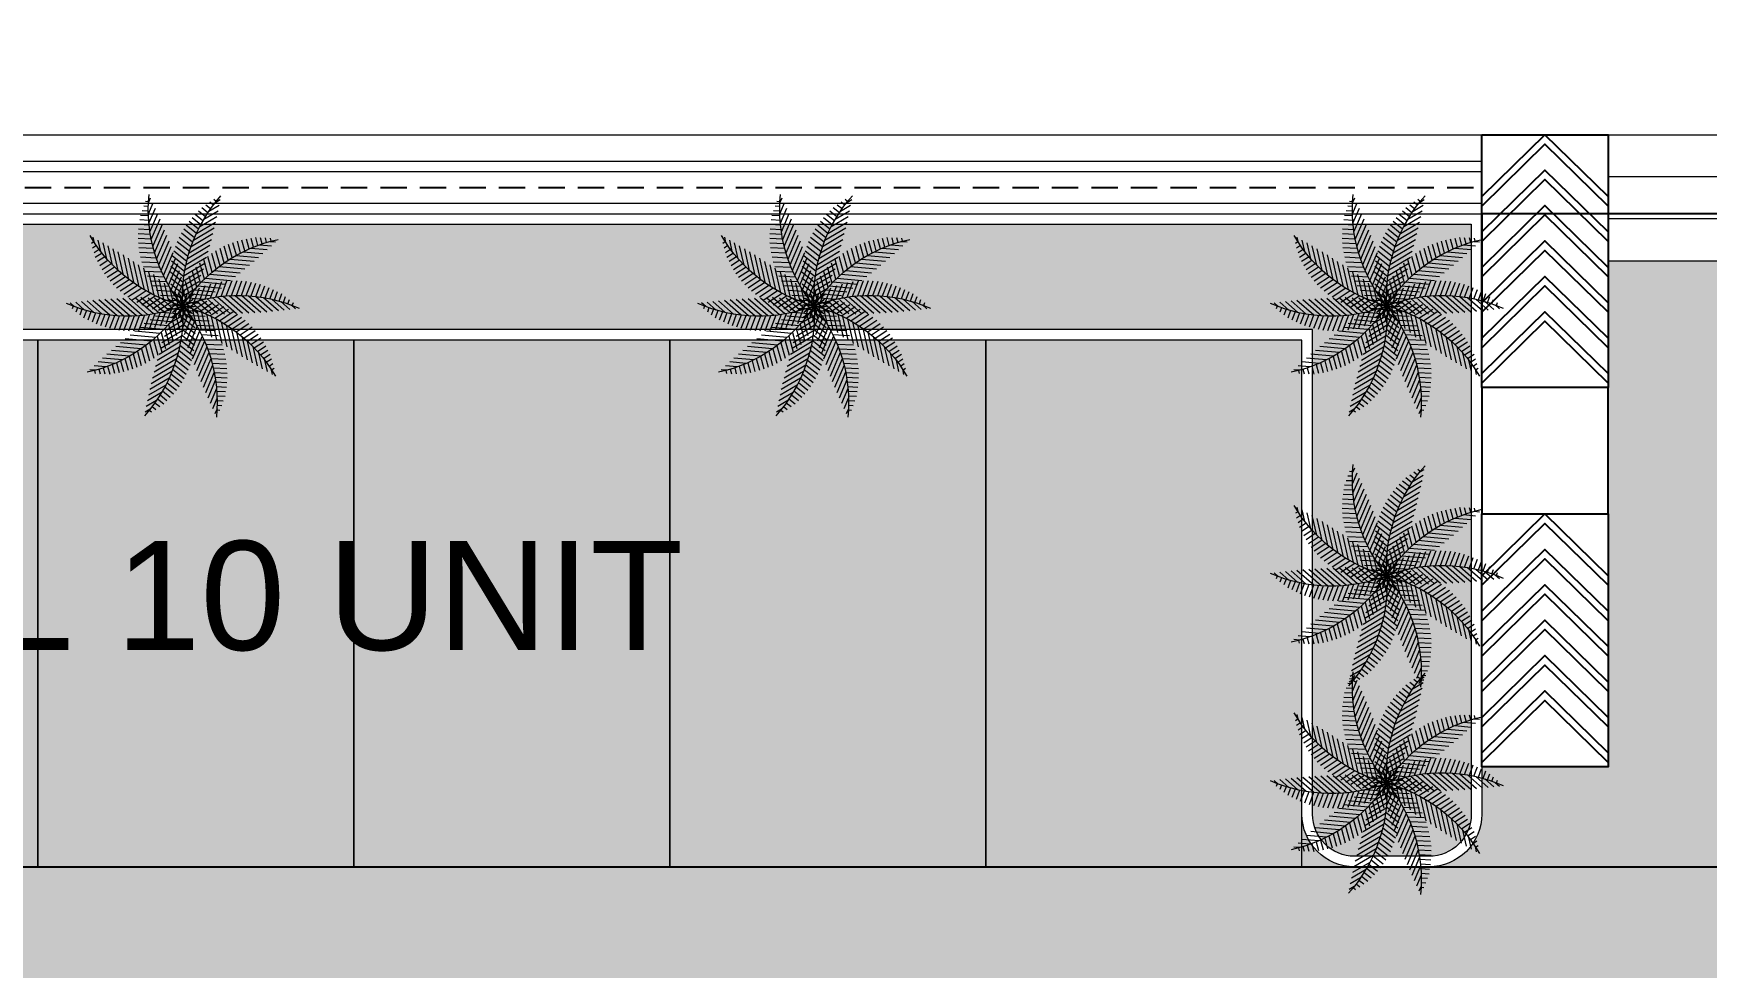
# Model space of a CAD drawing. Header units: inches. Extents: x 0 to 558, y -1 to 295.
# Drawn here: x 209.14 to 225.03, y 124.32 to 133.18 of the extents above; entities that cross this region are included whole.
import ezdxf

# ---------------------------------------------------------------- set-up
doc = ezdxf.new("R2010")
doc.units = ezdxf.units.IN
doc.header["$MEASUREMENT"] = 0
doc.linetypes.add('$0$HIDDEN', pattern=[0.375, 0.25, -0.125])
for name, color, linetype, lineweight in [('ARSIR', 31, 'Continuous', 5), ('ARSIR BETON', 8, 'Continuous', 5), ('DINDING2', 146, 'Continuous', 5), ('lan', 7, 'Continuous', 15), ('NOT', 7, 'Continuous', 20), ('POHON', 98, 'Continuous', 5), ('RUMPUT', 93, 'Continuous', 0), ('SANITAIR', 15, 'Continuous', 9)]:
    doc.layers.add(name, color=color, linetype=linetype, lineweight=lineweight)
doc.layers.add('as', color=1, linetype='Continuous', plot=False)
doc.layers.add('LANTAI', color=57, linetype='Continuous')
doc.styles.get("Standard").update_dxf_attribs({"font": 'arial.ttf'})
pattern_1 = [(86.66968846814034, (37.07979678488971, 226.1472495293129), (-0.5066041251576352, 0.5692059985833484), [0.1428749999999999, -0.9347549999999997]), (41.66968846814034, (37.07979678488971, 226.1472495293129), (-0.5066044704663831, 0.5692063865624448), [0.142875, -0.6191249999999999]), (131.6696884681403, (37.07979678488971, 226.1472495293129), (-0.5692063865624448, -0.5066044704663831), [0.142875, -0.6191249999999999])]

# ---------------------------------------------------------------- blocks, each defined once
blk = doc.blocks.new('A$C08441736')
at = {"color": 82}
for p, q in [((0.0458468585029489, 0.6127107251555899), (-0.02907458873705928, 0.6982637416328613)), ((0.02946861037508409, 0.6757506528826956), (-0.02457915258065034, 0.7374679491316772)), ((0.00566543442131916, 0.7472691270879961), (-0.01974977966399287, 0.7762908332818126)), ((0.002807607753356147, 0.754835075970675), (0.02185684412925323, 0.7619937811421488)), ((0.01379679417151334, 0.7247020872500829), (0.04359233046906254, 0.735899253140165)), ((0.02386531215934951, 0.694223111229878), (0.0635082221866233, 0.7091209212745626)), ((0.06932718250917508, 0.4528857985220568), (-0.04046589991924911, 0.578258835697877)), ((0.06473037586848869, 0.5024724642686946), (-0.03702761772409349, 0.6186702103510975)), ((0.05716982247656041, 0.5554434409701418), (-0.03322720528564879, 0.6586680674360558)), ((0.03300972796386568, 0.663396857505286), (0.08471192071885575, 0.6828265473546931)), ((0.04122395243398194, 0.6322210377726624), (0.09819646773402912, 0.6536313154269715)), ((0.04849915342044239, 0.6006923329093283), (0.1130781847703284, 0.624961140150246)), ((0.05482362643432789, 0.5688063443670286), (0.1263643101218606, 0.5956913413390156)), ((-0.2666918404893454, 0.4694586146897332), (-0.2208832146974167, 0.538921085503855)), ((-0.2439793741864275, 0.4456416042565444), (-0.1947852091228128, 0.5202377790136552)), ((-0.2218580361830151, 0.4209282291858905), (-0.1696193169514689, 0.5001410509472464)), ((-0.200342836100985, 0.395295729453753), (-0.1453990903044861, 0.4786103513798315)), ((0.07161347919416881, 0.3615999517524948), (-0.04621339081740766, 0.4961467941175514)), ((0.07149513377830788, 0.4060726497225474), (-0.0435315398944694, 0.5374219398200448)), ((0.06018261905938743, 0.5365575281860621), (0.1380715917463536, 0.565828212877685)), ((0.06455810279627648, 0.5039391092543698), (0.1482035497565011, 0.5353730776249903)), ((0.0679284837784611, 0.4709429725944596), (0.1567506238249644, 0.5043223428088395)), ((0.07026824096025602, 0.4375595273945145), (0.163689771112706, 0.4726673489277514)), ((-0.2101127245220167, 0.4071418029772511), (-0.372629616358495, 0.4440359660337253)), ((-0.1808427366245919, 0.3705434598219259), (-0.3511064460506782, 0.4091962853047686)), ((-0.1546065971754947, 0.3346338530685725), (-0.3290151870935644, 0.3742276385647984)), ((-0.1794513575636968, 0.3687174419174998), (-0.1221465939953446, 0.4556122220612632)), ((-0.1592040857932985, 0.3411623035595841), (-0.09989339580207994, 0.4310987948045896)), ((-0.1396248141135347, 0.3125942350821512), (-0.07868207214907451, 0.4050055083272164)), ((-0.1207411503147712, 0.2829713730740712), (-0.05856840823259885, 0.3772477720635225)), ((-0.1025851512842938, 0.2522451076816979), (-0.03962458334714516, 0.3477161360561434)), ((0.06216561230936855, 0.239375821174622), (-0.05183402993761547, 0.3695523411277806)), ((0.06675740367071836, 0.2784700003873045), (-0.05037763088962442, 0.4122268338572002)), ((0.06996276013348961, 0.3191473536054466), (-0.04849961653441926, 0.4544198828524945)), ((0.07077943387875986, 0.3349634551150816), (0.1744011313708283, 0.3739045006811985)), ((0.07154747668954241, 0.4037775381134943), (0.1689834745446868, 0.4403939970606863)), ((0.07173135968986184, 0.3695839151537894), (0.1725780590376136, 0.4074821161053161)), ((0.2176884335036204, 0.1860479453779104), (0.2015444940145606, 0.363109742610178)), ((-0.1309890458361884, 0.2993187113926867), (-0.3063383194862928, 0.3391260484687246)), ((-0.109672685363675, 0.2645259800958651), (-0.2830572130666493, 0.3038872856454526)), ((-0.09040854061795085, 0.2301991374878546), (-0.2591520271716353, 0.2685068459191602)), ((-0.07299716348839803, 0.1962929053761992), (-0.2346015982297304, 0.2329799247907538)), ((-0.1984471868928999, 0.1281982177935803), (-0.2036513190779949, 0.2429689379783546)), ((-0.0851941248928895, 0.2203588666581467), (-0.02194381955201449, 0.3162692418936382)), ((-0.06861165347830298, 0.1872465633918048), (-0.005647303296973114, 0.2827233270185147)), ((0.04933677223766404, 0.1653499926192856), (-0.05773778463544272, 0.2876187376305334)), ((0.04130033747129276, 0.1301892616360024), (-0.05352556702227704, 0.2384712352025399)), ((-0.05288891597233891, 0.1528305920825241), (0.009105190539571244, 0.2468361148369374)), ((0.05632212910661626, 0.201710952482209), (-0.05285451600304211, 0.3263800781075639)), ((0.05455277482815408, 0.1918145699722003), (0.1616118377610208, 0.2320473778573693)), ((0.06060019717440474, 0.228349918181625), (0.1681454731998504, 0.2687654450016511)), ((0.0652728234988227, 0.2643686178915085), (0.1723254554351827, 0.3045990090074687)), ((0.06864475738896336, 0.2998985172383688), (0.174357839285591, 0.3396255052988132)), ((0.1371045743162791, 0.1047715269317349), (0.1223472032746941, 0.2666258649524905)), ((0.1641282827016711, 0.1300822716430443), (0.1490811948779044, 0.2951141348380558)), ((0.1909946142659727, 0.1571190772575214), (0.1752828049587184, 0.329441402647613)), ((-0.2084497039024756, 0.1330942074615751), (-0.3674827582795341, 0.0649008617813762)), ((-0.1744340207131542, 0.1158976401668802), (-0.3267388437476984, 0.05058935890019332)), ((-0.05727599994051528, 0.1627703811657349), (-0.2157689012499605, 0.1987510283349651)), ((-0.04311065310889493, 0.1296010544289344), (-0.1834729685027166, 0.1614657430321106)), ((-0.1655687621803764, 0.1111567338722715), (-0.1707493664402972, 0.2254085746709831)), ((-0.03038866646942191, 0.09675939557742495), (-0.1568446064467251, 0.1254670949203301)), ((-0.1326195999610296, 0.09255522143683195), (-0.137720374150896, 0.2050465084469934)), ((-0.09959472175923947, 0.07228388634386779), (-0.1045466232503537, 0.1814919694988762)), ((-0.0664881917291849, 0.05021182083096416), (-0.07120346261518751, 0.1542013076864842)), ((0.03228879813110013, 0.09614200537512763), (-0.05314224404918914, 0.1936959585963825)), ((0.02236636693141241, 0.0631348991532067), (-0.05225500005033263, 0.1483452531189371)), ((-0.03808642008185608, 0.1170192011278894), (0.02209830816702548, 0.2082810509906796)), ((-0.03329285898968129, 0.02618132102906184), (-0.03765503533060026, 0.1223837429535486)), ((-0.02427630925884795, 0.07970299492074169), (0.03303244322840831, 0.1666038237105476)), ((-0.01154549432744162, 0.04075018516845842), (0.04147179572232251, 0.1211436023264926)), ((0.0272082982269601, 0.07875033395588431), (0.1246510784902195, 0.1153693417328074)), ((0.03796959955702172, 0.1170571584173397), (0.1403024369584731, 0.1555138502165159)), ((0.05520453357728686, 0.03793058572341489), (0.04491996894924247, 0.1507285491961639)), ((0.04704353628967006, 0.1547298710734003), (0.152452881917973, 0.1943427150100676)), ((0.08263303930145408, 0.05880163686603056), (0.07085864933672183, 0.1879395495720353)), ((0.1099360028843096, 0.08104959586829173), (0.09686678179357529, 0.2243888208647011)), ((0.1365798517828074, 0.0009517392532594475), (0.2102593123450726, 0.1245975036519857)), ((-0.1420112868810523, 0.09801801646857615), (-0.2913836313021894, 0.03396718151438043)), ((-0.1992842312047717, -0.007391189908092856), (-0.2706309751609296, 0.08199540815473581)), ((-0.1110548394786971, 0.07950964940775544), (-0.2433399320319482, 0.02278582504208476)), ((-0.161694104339016, -0.003073097961526829), (-0.2319414368590564, 0.08493610510473634)), ((-0.08145869335140878, 0.06041798539996412), (-0.2006376601337222, 0.009314065454344638)), ((-0.1230612248246859, -6.141618461915309e-05), (-0.1912582979951011, 0.08537912434360319)), ((-0.1014142680522915, 0.0009989583314653347), (-0.1677939470728587, -0.1103966204418111)), ((-0.05313326976122303, 0.04078143579230484), (-0.1572324026970039, -0.003856254058410107)), ((-0.08330384480947411, 0.001541437820726751), (-0.148242065856462, 0.08289913323579677)), ((-0.01901499167739419, 0.06422382698269011), (-0.1294703351128017, 0.08929911241990252)), ((-0.03518797518921551, -0.0235729173552091), (-0.1280299020656827, 0.002006589685229696)), ((-0.06695644472968436, 0.001761922239216664), (-0.1249370365837583, -0.09553866255572348)), ((-0.02600221689933929, 0.02063274022693533), (-0.1130958525943055, -0.01671299540492519)), ((-0.04232348310050116, 0.001612082126875986), (-0.1023989227347981, 0.07687745344270765)), ((-0.008908614943104763, 0.03197595710442906), (-0.1013201189626472, 0.05295497694084384)), ((1.894704264335178e-14, -1.880081052944987e-13), (-0.0818507959562948, 0.02255126624202327)), ((-0.03316385578287466, 0.001408517863723459), (-0.0816728145215647, -0.07999717155991322)), ((1.894704264335178e-14, -1.880081052944987e-13), (-0.07236154113076028, 0.01642732929051107)), ((1.894704264335178e-14, -1.880081052944987e-13), (-0.0529633832140553, 0.06635504838595584)), ((0.01158777512872604, 0.03110544519077084), (-0.05084354363143864, 0.1023959479686183)), ((1.894789002596298e-14, -1.860837407444866e-13), (-0.04888597462231965, 0.05582303527801274)), ((1.894704264335178e-14, -1.880081052944987e-13), (-0.006737627381290692, 0.0738962391444137)), ((1.894704264335178e-14, -1.880081052944987e-13), (-0.003845758243248748, 0.08481345737150472)), ((1.894704264335178e-14, -1.880081052944987e-13), (0.04674081566398187, 0.07087600834448317)), ((1.894704264335178e-14, -1.880081052944987e-13), (0.03798426451583729, 0.06374359129837201)), ((1.894789002596298e-14, -1.860837407444866e-13), (0.0794739866494738, 0.02986633311671155)), ((1.894704264335178e-14, -1.880081052944987e-13), (0.06819745840560268, 0.02924305814128713)), ((0.01461185675095773, 0.03975386362128421), (0.1047578103838111, 0.07363072313024543)), ((0.02765802895538512, 0.01835371044935618), (0.01905353725850189, 0.1127251471825726)), ((0.02600221689937713, -0.02063274022731134), (0.1130958525943282, 0.01671299540454924)), ((0.03316385578291256, -0.001408517864099476), (0.08167281452160252, 0.07999717155953721)), ((0.03518797518925335, 0.02357291735483309), (0.1280299020657205, -0.00200658968560566)), ((0.05313326976126087, -0.04078143579268079), (0.1572324026970265, 0.003856254058034097)), ((0.06695644472972218, -0.001761922239592681), (0.1249370365837962, 0.09553866255534753)), ((0.06830026056613134, 0.04771772204520906), (0.1686572385031047, 0.02006769247275918)), ((0.0995225227043431, 0.07238325981776446), (0.2049158035362443, 0.04334564438093465)), ((0.1014142680523294, -0.0009989583318413511), (0.1677939470728966, 0.1103966204414351)), ((0.1230612248247237, 6.141618424319036e-05), (0.1912582979951389, -0.08537912434397919)), ((0.1616941043390538, 0.003073097961150812), (0.2319414368590942, -0.08493610510511235)), ((-0.2092430108197768, -0.0087665843703575), (-0.2940729563988652, -0.1511246226212385)), ((-0.1568798973308638, -0.1231159303609666), (-0.2671407497786227, -0.09273721735528798)), ((-0.1725030890191331, -0.004173899009777032), (-0.2556997179623468, -0.143790974142743)), ((-0.1290069566399915, -0.0975275983894172), (-0.2375687540865585, -0.06761700351559412)), ((-0.1365798517827696, -0.0009517392536354101), (-0.2102593123450347, -0.1245975036523617)), ((-0.09952252270430527, -0.07238325981814046), (-0.2049158035362065, -0.04334564438131067)), ((-0.06830026056609352, -0.04771772204558507), (-0.1686572385030668, -0.0200676924731352)), ((-0.1371045743162412, -0.1047715269321109), (-0.1223472032746563, -0.2666258649528666)), ((-0.0272082982269222, -0.07875033395626028), (-0.1246510784901816, -0.1153693417331834)), ((-0.1099360028842717, -0.08104959586866774), (-0.09686678179353746, -0.2243888208650771)), ((-0.01461185675091989, -0.03975386362166015), (-0.1047578103837733, -0.07363072313062144)), ((-0.08263303930141624, -0.05880163686640657), (-0.07085864933668401, -0.1879395495724113)), ((1.894621879914643e-14, -1.898790152736771e-13), (-0.07947398664943592, -0.02986633311708757)), ((1.894704264335178e-14, -1.880081052944987e-13), (-0.06819745840558004, -0.02924305814166313)), ((-0.05520453357724902, -0.03793058572379085), (-0.04491996894920457, -0.1507285491965398)), ((1.894704264335178e-14, -1.880081052944987e-13), (-0.04674081566394403, -0.07087600834485912)), ((0.01154549432747946, -0.04075018516883443), (-0.04147179572228465, -0.1211436023268686)), ((1.894704264335178e-14, -1.880081052944987e-13), (-0.03798426451579944, -0.06374359129874796)), ((0.02427630925888579, -0.07970299492111771), (-0.03303244322837047, -0.1666038237109236)), ((-0.03228879813106229, -0.09614200537550363), (0.05314224404922698, -0.1936959585967586)), ((-0.02765802895534727, -0.01835371044973219), (-0.01905353725846404, -0.1127251471829486)), ((-0.02236636693137457, -0.06313489915358272), (0.05225500005037047, -0.1483452531193132)), ((-0.01158777512868821, -0.03110544519114685), (0.05084354363147653, -0.1023959479689942)), ((1.894704264335178e-14, -1.880081052944987e-13), (0.07236154113079812, -0.01642732929088709)), ((1.894704264335178e-14, -1.880081052944987e-13), (0.003845758243286589, -0.08481345737188073)), ((1.894704264335178e-14, -1.880081052944987e-13), (0.05296338321409319, -0.06635504838633179)), ((1.894704264335178e-14, -1.880081052944987e-13), (0.08185079595633261, -0.02255126624239929)), ((1.894704264335178e-14, -1.880081052944987e-13), (0.006737627381328533, -0.07389623914478972)), ((1.894621879914643e-14, -1.898790152736771e-13), (0.04888597462235755, -0.05582303527838876)), ((0.008908614943142603, -0.03197595710480507), (0.101320118962685, -0.05295497694121985)), ((0.01901499167743204, -0.06422382698306607), (0.1294703351128396, -0.08929911242027852)), ((0.03038866646945975, -0.09675939557780096), (0.156844606446763, -0.1254670949207062)), ((0.03329285898971913, -0.02618132102943786), (0.0376550353306381, -0.1223837429539246)), ((0.042323483100539, -0.001612082127252002), (0.102398922734836, -0.07687745344308365)), ((0.06648819172920754, -0.05021182083134016), (0.07120346261522535, -0.1542013076868602)), ((0.08145869335144662, -0.06041798540034014), (0.2006376601337449, -0.009314065454720648)), ((0.08330384480951193, -0.001541437821102714), (0.1482420658564999, -0.08289913323617279)), ((0.0995947217592773, -0.07228388634424375), (0.1045466232503763, -0.1814919694992523)), ((0.1326195999610523, -0.0925552214372079), (0.1377203741509186, -0.2050465084473693)), ((0.1655687621804142, -0.1111567338726474), (0.170749366440335, -0.2254085746713592)), ((-0.208198798247044, -0.1755123016258908), (-0.3184530273680514, -0.1451354134577721)), ((-0.1832473036460108, -0.1491190622882713), (-0.2940089102437767, -0.1186023831208163)), ((-0.2441911696789043, -0.2170725541608021), (-0.2278642914922323, -0.396140767150665)), ((-0.2176884335035826, -0.1860479453782864), (-0.2015444940145227, -0.363109742610554)), ((-0.1909946142659348, -0.1571190772578974), (-0.1752828049586806, -0.3294414026479889)), ((-0.0606001971743669, -0.228349918182001), (-0.1681454731998125, -0.2687654450020271)), ((-0.1641282827016333, -0.1300822716434203), (-0.1490811948778664, -0.2951141348384319)), ((-0.05455277482811623, -0.1918145699725763), (-0.161611837760983, -0.2320473778577454)), ((-0.04704353628963222, -0.1547298710737763), (-0.1524528819179351, -0.1943427150104436)), ((-0.03796959955698388, -0.1170571584177157), (-0.1403024369584352, -0.1555138502168919)), ((-0.05632212910657841, -0.201710952482585), (0.05285451600308001, -0.32638007810794)), ((-0.0493367722376262, -0.1653499926196616), (0.05773778463548056, -0.2876187376309095)), ((-0.04130033747125492, -0.1301892616363784), (0.05352556702231488, -0.2384712352029159)), ((0.03808642008189392, -0.1170192011282654), (-0.02209830816698764, -0.2082810509910556)), ((0.05288891597237674, -0.1528305920829001), (-0.009105190539533351, -0.2468361148373134)), ((0.06861165347834079, -0.1872465633921809), (0.005647303297010955, -0.2827233270188906)), ((0.08519412489292738, -0.2203588666585228), (0.02194381955205233, -0.3162692418940143)), ((0.04311065310893277, -0.1296010544293104), (0.1834729685027544, -0.1614657430324866)), ((0.05727599994055312, -0.1627703811661109), (0.2157689012499985, -0.1987510283353411)), ((0.1984471868929226, -0.1281982177939563), (0.2036513190780176, -0.2429689379787305)), ((-0.07077943387872196, -0.3349634551154577), (-0.1744011313707905, -0.3739045006815744)), ((-0.06864475738892553, -0.2998985172387449), (-0.1743578392855532, -0.3396255052991892)), ((-0.06527282349878487, -0.2643686178918845), (-0.1723254554351449, -0.3045990090078449)), ((-0.06996276013345179, -0.3191473536058225), (0.04849961653445711, -0.4544198828528705)), ((-0.06675740367068055, -0.2784700003876805), (0.05037763088966226, -0.4122268338575761)), ((-0.06216561230933071, -0.2393758211749979), (0.05183402993765331, -0.3695523411281566)), ((0.1025851512843316, -0.252245107682074), (0.03962458334718306, -0.3477161360565194)), ((0.1207411503148091, -0.2829713730744472), (0.05856840823263669, -0.3772477720638985)), ((0.1396248141135725, -0.3125942350825272), (0.0786820721491124, -0.4050055083275924)), ((-0.07173135968982401, -0.3695839151541656), (-0.1725780590375757, -0.4074821161056921)), ((-0.0715474766895046, -0.4037775381138702), (-0.168983474544649, -0.4403939970610622)), ((-0.07026824096021819, -0.4375595273948904), (-0.1636897711126681, -0.4726673489281273)), ((-0.071613479194131, -0.361599951752871), (0.0462133908174455, -0.4961467941179275)), ((-0.07149513377826998, -0.4060726497229234), (0.0435315398945073, -0.5374219398204205)), ((-0.06932718250913726, -0.4528857985224329), (0.04046589991928696, -0.5782588356982526)), ((-0.06792848377842325, -0.4709429725948356), (-0.1567506238249265, -0.5043223428092157)), ((-0.06455810279623866, -0.5039391092547456), (-0.1482035497564632, -0.5353730776253665)), ((-0.06018261905934958, -0.5365575281864384), (-0.1380715917463158, -0.5658282128780614)), ((-0.05482362643429005, -0.568806344367405), (-0.1263643101218227, -0.5956913413393919)), ((-0.06473037586845086, -0.5024724642690706), (0.03702761772413133, -0.6186702103514737)), ((-0.05716982247652257, -0.555443440970518), (0.03322720528568663, -0.6586680674364314)), ((-0.04849915342040454, -0.600692332909704), (-0.1130781847702906, -0.6249611401506217)), ((-0.0412239524339441, -0.6322210377730381), (-0.0981964677339913, -0.6536313154273468)), ((-0.03300972796382784, -0.6633968575056617), (-0.08471192071881792, -0.6828265473550683)), ((-0.04584685850291106, -0.6127107251559655), (0.02907458873709712, -0.698263741633237)), ((-0.02946861037504625, -0.6757506528830713), (0.02457915258068824, -0.737467949132053)), ((-0.02386531215931166, -0.6942231112302543), (-0.06350822218658542, -0.7091209212749394)), ((-0.01379679417147544, -0.7247020872504593), (-0.0435923304690247, -0.7358992531405402)), ((-0.002807607753318306, -0.7548350759710502), (-0.02185684412921539, -0.7619937811425244)), ((-0.005665434421281318, -0.7472691270883718), (0.01974977966403072, -0.7762908332821878))]:
    blk.add_line(p, q, dxfattribs=at)
at = {"color": 60}
for p, q in [((-0.4346503396685519, 0.6078834819865543), (-0.4722702106763222, 0.6164238474799085)), ((-0.3733556613975053, 0.5640149767260447), (-0.4533577366831734, 0.5821768402535614)), ((-0.4414095231827273, 0.6123246748421789), (-0.430206148550073, 0.6293130491928041)), ((-0.4148073582386272, 0.5944058565871884), (-0.3972837919950631, 0.6209779309009567)), ((-0.3887466634686426, 0.5756659734013995), (-0.3654315885858285, 0.6110200727785069)), ((-0.363229458356432, 0.5561019630160045), (-0.3328219909212946, 0.6022106987121744)), ((-0.3382593240975297, 0.5357083950413065), (-0.3047522364602044, 0.5865172777972973)), ((-0.3230514405004126, 0.5226414965785995), (-0.4339509659352039, 0.5478176190606636)), ((-0.2802301051360021, 0.4829667616867919), (-0.4140367499466888, 0.5133431989660305)), ((-0.2429779300504193, 0.4445563231096279), (-0.3936011976771809, 0.478750426461771)), ((-0.3138414551194256, 0.5144773928435397), (-0.2758607682640374, 0.5720698725694441)), ((-0.2899827351508087, 0.4923985181964611), (-0.2479077109864554, 0.5561994964509658)), ((-0.7089444572266999, 0.2363070079658156), (-0.7443994730843609, 0.2211039034165961)), ((-0.7170232192209041, 0.2359270600741236), (-0.717945014652461, 0.2562561220155823)), ((-0.6335707604084437, 0.2368447496239568), (-0.7089690744354248, 0.2045139658615422)), ((-0.6849691985851705, 0.2370667918199288), (-0.6864110090965113, 0.2688641453210852)), ((-0.5685550693472079, 0.2329409802396235), (-0.6730728235969493, 0.1881237856432602)), ((-0.6528706266647502, 0.2372239999003084), (-0.6547889530813504, 0.2795303242894115)), ((-0.620727337299771, 0.2363950198650831), (-0.6232292142329074, 0.2915708315503603)), ((-0.588539035835346, 0.2345733534627402), (-0.5912959444741592, 0.2953735750380471)), ((-0.5563052948824146, 0.2317495751548699), (-0.5594302839842005, 0.3006673576068714)), ((-0.5240255480589879, 0.2279111940848522), (-0.5274874125711245, 0.3042583484441464)), ((-0.491699081493399, 0.2230424666932987), (-0.49546814067111, 0.3061644207214747)), ((-0.4593250227838573, 0.2171241532336738), (-0.4633726386229604, 0.3063893310507857)), ((-0.4269023269998735, 0.2101332090525522), (-0.4312004438009683, 0.3049228767928281)), ((-0.3944297591742044, 0.202042398469275), (-0.3989504411586888, 0.3017404669722721)), ((-0.3619058725549101, 0.1928198151538613), (-0.3666208152391661, 0.2968020639242324)), ((-0.329328981651264, 0.1824282876857593), (-0.3342089686970002, 0.2900503863975439)), ((-0.2966971287873315, 0.1708246419350327), (-0.3017113984133021, 0.2814081774230847)), ((-0.2640080424390449, 0.157958782238638), (-0.2691235144728948, 0.2707742120800619)), ((-0.5105916572575674, 0.2260131948754874), (-0.636698328719612, 0.1719386763844936)), ((-0.457876925206159, 0.2168347764362963), (-0.5998324981302456, 0.1559642517924772)), ((-0.4092967122546379, 0.2058834769359668), (-0.5624614845636171, 0.1402064495720067)), ((-0.3641048282554302, 0.1934792625782319), (-0.5245706234847167, 0.124671557873195)), ((-0.3217722083090735, 0.1798489962987059), (-0.4861443647148828, 0.1093662446098275)), ((-0.2819074884503658, 0.1651604948966784), (-0.4471661964509221, 0.09429759004026869)), ((-0.2442115362266202, 0.1495420263151125), (-0.4076185606130202, 0.07947312306601757)), ((-0.4378579204172777, -0.06838426156197583), (-0.5001162833170136, 0.009615979962525544)), ((-0.406124644958314, -0.05672842729414657), (-0.4710583460448183, 0.02462360529919397)), ((-0.373661399998832, -0.04598713357464386), (-0.4408680748947155, 0.03821258883663761)), ((-0.3404412246288664, -0.03619415831529195), (-0.4094972252768989, 0.05032248745545059)), ((-0.3064328356548943, -0.02738869459048499), (-0.3768825853563751, 0.0608741063589372)), ((-0.2715999084817916, -0.01961625158259373), (-0.342942366666614, 0.06976497706184238)), ((-0.2359001684716202, -0.01292979297101145), (-0.3075709365699105, 0.07686275796575437)), ((-0.6140168395901312, -0.1561607362835934), (-0.6519846991089558, -0.1085927940072137)), ((-0.5862794201218243, -0.1394987033646671), (-0.629316445558383, -0.08557986865397967)), ((-0.5579084125819138, -0.1236304597506659), (-0.6055848511913504, -0.0638991473074784)), ((-0.5288939856040719, -0.1085683226454243), (-0.5808010772511347, -0.04353664663064008)), ((-0.4978824975974162, -0.09371028489277178), (-0.5769481718542878, -0.2263949660316391)), ((-0.4992241245611433, -0.09432734454596081), (-0.5549674696258389, -0.02448942758320402)), ((-0.4521432673895602, -0.0740153395728999), (-0.5374521830281342, -0.2171771651843196)), ((-0.4688844387791969, -0.0809255547738465), (-0.5280776570825246, -0.006765472349100759)), ((-0.4082912509606168, -0.05748743685212229), (-0.4976666522472903, -0.2074734672355831)), ((-0.3660317725036853, -0.04363206421474832), (-0.4575829184543325, -0.1972693375642124)), ((-0.3251468521595958, -0.03208341705117194), (-0.4171917849912998, -0.1865493427264099)), ((-0.2854698806958132, -0.02256189877154273), (-0.3764834724505218, -0.1752970713326047)), ((-0.2468701652410948, -0.01484818610936702), (-0.3354475660041987, -0.1634950456578043)), ((-0.7124458882600825, -0.2255307113181309), (-0.7321934379816866, -0.2586702167066561)), ((-0.7187584162395336, -0.2305866727764757), (-0.7314532872111205, -0.2146819339464287)), ((-0.69349608631894, -0.210823729818719), (-0.713352550975188, -0.1859466054152893)), ((-0.6676202007313253, -0.1918294786155644), (-0.6940391929577484, -0.1587305071919969)), ((-0.6517833632214599, -0.1807921217775889), (-0.6937783227259042, -0.251266292315614)), ((-0.6411284711408209, -0.1736067861031608), (-0.6755840604894219, -0.1304391831356838)), ((-0.5968899861794228, -0.1457350731782327), (-0.6551037395485063, -0.2434269397976124)), ((-0.5459245506788617, -0.1172697304723576), (-0.6161627865019045, -0.2351405765952933)), ((-0.2752678638307094, -0.2568370328548024), (-0.3791305610373901, -0.2282211188618342)), ((-0.2541483438338258, -0.2293880202834584), (-0.3608690303834959, -0.1999846823218154)), ((-0.2318107009195955, -0.202274620993601), (-0.3406853184016512, -0.1722778389566167)), ((-0.331768631740796, -0.3410735072351502), (-0.423247154057986, -0.3158696410037347)), ((-0.3140392383043259, -0.312690457972206), (-0.4102547035755286, -0.2861814845578732)), ((-0.2952176066566393, -0.2846083386441922), (-0.3955675993456801, -0.2569602336246496)), ((-0.3222864621661106, -0.3256428120538776), (-0.3071544149037746, -0.4916064844206778)), ((-0.2965242931080978, -0.2864958893311791), (-0.2806709349187787, -0.4603706796242677)), ((-0.2704796405642869, -0.2504471591975931), (-0.2542403500156027, -0.4285547377269868)), ((-0.3923147337792898, -0.4574632185855199), (-0.4588251146085605, -0.439138493841835)), ((-0.3786892261080589, -0.4279494800062646), (-0.4523694597285379, -0.4076493406398701)), ((-0.3640693636594019, -0.3987097028352407), (-0.4442877430237913, -0.3766081947261427)), ((-0.3484365787600016, -0.3697490027776745), (-0.4345835898821888, -0.3460140572455189)), ((-0.372732821033868, -0.4157596046313969), (-0.3602740024433135, -0.5524041214500148)), ((-0.3477138783101615, -0.3684612024883379), (-0.333689253677141, -0.5222790017136537)), ((-0.4166403201613288, -0.517296700457711), (-0.4698887578966611, -0.5026258633287484)), ((-0.4273615496945791, -0.5476106163445356), (-0.4681900506488457, -0.5363616799776756)), ((-0.4371310401439066, -0.5781867523017277), (-0.467817664342799, -0.5697320729757973)), ((-0.4049610802862936, -0.4872467324778954), (-0.4636374588290114, -0.4710804066751427)), ((-0.4210368745856009, -0.5293725475583927), (-0.4135878323929841, -0.6110713670554606)), ((-0.3972332158355573, -0.46874528199504), (-0.3869072931496984, -0.5819968480132836)), ((-0.4459523279547244, -0.6090241339792879), (-0.4655712652379818, -0.6036187879115458)), ((-0.4438172051232492, -0.6012233643855909), (-0.4403143959096517, -0.6396411059253447))]:
    blk.add_line(p, q, dxfattribs=at)
for p, q in [((0.3972332158355951, 0.4687452819946641), (0.3869072931497362, 0.5819968480129079)), ((0.4210368745856388, 0.5293725475580164), (0.4135878323930219, 0.6110713670550849)), ((0.4371310401439444, 0.578186752301352), (0.4678176643428367, 0.5697320729754211)), ((0.443817205123287, 0.6012233643852146), (0.4403143959096895, 0.6396411059249685)), ((0.4459523279547622, 0.6090241339789123), (0.4655712652380195, 0.6036187879111705)), ((0.3222864621661484, 0.3256428120535016), (0.3071544149038124, 0.4916064844203019)), ((0.3477138783101993, 0.3684612024879618), (0.3336892536771788, 0.5222790017132776)), ((0.3727328210339059, 0.4157596046310209), (0.3602740024433514, 0.5524041214496391)), ((0.4049610802863314, 0.4872467324775193), (0.4636374588290492, 0.4710804066747669)), ((0.4166403201613667, 0.517296700457335), (0.469888757896699, 0.5026258633283724)), ((0.4273615496946168, 0.5476106163441588), (0.4681900506488836, 0.5363616799772989)), ((0.2704796405643247, 0.2504471591972171), (0.2542403500156405, 0.4285547377266107)), ((0.2965242931081357, 0.2864958893308029), (0.2806709349188165, 0.4603706796238918)), ((0.3484365787600394, 0.3697490027772984), (0.4345835898822267, 0.3460140572451428)), ((0.3640693636594397, 0.3987097028348645), (0.4442877430238291, 0.3766081947257667)), ((0.3786892261080968, 0.4279494800058887), (0.4523694597285758, 0.4076493406394942)), ((0.3923147337793276, 0.4574632185851439), (0.4588251146085983, 0.439138493841459)), ((0.2752678638307473, 0.2568370328544263), (0.3791305610374278, 0.2282211188614582)), ((0.2952176066566772, 0.284608338643816), (0.3955675993457179, 0.2569602336242737)), ((0.3140392383043638, 0.3126904579718301), (0.4102547035755663, 0.2861814845574973)), ((0.3317686317408338, 0.3410735072347742), (0.4232471540580238, 0.3158696410033587)), ((0.5459245506788996, 0.1172697304719816), (0.6161627865019422, 0.2351405765949172)), ((0.59688998617946, 0.1457350731778567), (0.6551037395485446, 0.2434269397972364)), ((0.651783363221497, 0.1807921217772128), (0.6937783227259419, 0.251266292315238)), ((0.7124458882601197, 0.2255307113177548), (0.7321934379817249, 0.2586702167062801)), ((0.718758416239572, 0.2305866727760996), (0.7314532872111578, 0.2146819339460527)), ((0.1568798973309017, 0.1231159303605907), (0.2671407497786605, 0.09273721735491203)), ((0.1832473036460486, 0.1491190622878953), (0.2940089102438145, 0.1186023831204403)), ((0.2081987982470818, 0.1755123016255148), (0.3184530273680892, 0.145135413457396)), ((0.2092430108198146, 0.008766584369981484), (0.294072956398903, 0.1511246226208625)), ((0.2318107009196335, 0.2022746209932249), (0.3406853184016891, 0.1722778389562407)), ((0.2468701652411326, 0.014848186108991), (0.3354475660042364, 0.1634950456574283)), ((0.2541483438338636, 0.2293880202830823), (0.3608690303835338, 0.1999846823214394)), ((0.2854698806958511, 0.02256189877116677), (0.3764834724505595, 0.1752970713322287)), ((0.3251468521596336, 0.03208341705079592), (0.4171917849913377, 0.1865493427260339)), ((0.3660317725037233, 0.04363206421437232), (0.4575829184543703, 0.1972693375638365)), ((0.4082912509606546, 0.05748743685174628), (0.497666652247328, 0.2074734672352071)), ((0.4521432673895981, 0.07401533957252389), (0.5374521830281724, 0.2171771651839435)), ((0.4978824975974539, 0.09371028489239577), (0.5769481718543261, 0.226394966031263)), ((0.5579084125819516, 0.1236304597502899), (0.605584851191388, 0.06389914730710237)), ((0.5862794201218626, 0.1394987033642911), (0.6293164455584208, 0.08557986865360372)), ((0.6140168395901695, 0.1561607362832174), (0.6519846991089936, 0.1085927940068377)), ((0.6411284711408594, 0.1736067861027848), (0.6755840604894607, 0.1304391831353078)), ((0.6676202007313635, 0.1918294786151884), (0.6940391929577862, 0.1587305071916209)), ((0.6934960863189783, 0.2108237298183429), (0.7133525509752264, 0.1859466054149133)), ((0.1992842312048095, 0.00739118990771684), (0.2706309751609675, -0.08199540815511178)), ((0.235900168471658, 0.01292979297063549), (0.3075709365699483, -0.07686275796613037)), ((0.2715999084818294, 0.01961625158221772), (0.3429423666666518, -0.0697649770622184)), ((0.3064328356549322, 0.02738869459010897), (0.3768825853564128, -0.06087410635931321)), ((0.3404412246289042, 0.03619415831491594), (0.4094972252769367, -0.05032248745582661)), ((0.3736613999988698, 0.04598713357426791), (0.4408680748947533, -0.03821258883701362)), ((0.4061246449583518, 0.05672842729377055), (0.4710583460448561, -0.02462360529956994)), ((0.4378579204173155, 0.06838426156159981), (0.5001162833170516, -0.009615979962901559)), ((0.4688844387792347, 0.08092555477347049), (0.5280776570825624, 0.006765472348724742)), ((0.4992241245611811, 0.09432734454558485), (0.5549674696258761, 0.02448942758282805)), ((0.5288939856041098, 0.1085683226450482), (0.5808010772511726, 0.04353664663026406)), ((0.1420112868810749, -0.09801801646895214), (0.2913836313022273, -0.03396718151475638)), ((0.1744340207131768, -0.1158976401672562), (0.3267388437477362, -0.05058935890056934)), ((0.2084497039024983, -0.1330942074619511), (0.3674827582795719, -0.06490086178175221)), ((0.2442115362266581, -0.1495420263154885), (0.4076185606130427, -0.07947312306639358)), ((0.2819074884503884, -0.1651604948970545), (0.4471661964509447, -0.09429759004064463)), ((0.3217722083091114, -0.1798489962990819), (0.4861443647149206, -0.1093662446102035)), ((0.09040854061798867, -0.2301991374882306), (0.2591520271716731, -0.2685068459195361)), ((0.2640080424390825, -0.157958782239014), (0.2691235144729175, -0.2707742120804379)), ((0.2966971287873541, -0.1708246419354087), (0.3017113984133247, -0.2814081774234606)), ((0.3293289816512867, -0.1824282876861354), (0.334208968697038, -0.2900503863979199)), ((0.3619058725549328, -0.1928198151542373), (0.3666208152392038, -0.2968020639246085)), ((0.3641048282554528, -0.193479262578608), (0.5245706234847395, -0.1246715578735709)), ((0.394429759174227, -0.2020423984696511), (0.3989504411587266, -0.3017404669726481)), ((0.4092967122546757, -0.2058834769363428), (0.5624614845636399, -0.1402064495723827)), ((0.4269023269999113, -0.2101332090529282), (0.431200443800991, -0.3049228767932042)), ((0.4578769252061968, -0.2168347764366723), (0.5998324981302683, -0.1559642517928532)), ((0.4593250227838951, -0.2171241532340497), (0.4633726386229829, -0.3063893310511618)), ((0.4916990814934368, -0.2230424666936746), (0.4954681406711478, -0.3061644207218509)), ((0.5105916572575901, -0.2260131948758635), (0.6366983287196347, -0.1719386763848696)), ((0.5240255480590108, -0.2279111940852281), (0.5274874125711473, -0.3042583484445224)), ((0.5685550693472458, -0.2329409802399996), (0.673072823596987, -0.1881237856436362)), ((0.6335707604084667, -0.2368447496243328), (0.708969074435462, -0.2045139658619183)), ((0.7089444572267227, -0.2363070079661916), (0.7443994730843981, -0.2211039034169722)), ((0.1592040857933363, -0.3411623035599601), (0.09989339580211777, -0.4310987948049655)), ((0.1096726853637128, -0.2645259800962412), (0.2830572130666871, -0.3038872856458287)), ((0.1309890458362263, -0.2993187113930626), (0.3063383194863306, -0.3391260484691007)), ((0.1546065971755325, -0.3346338530689485), (0.3290151870936022, -0.3742276385651744)), ((0.5563052948824374, -0.231749575155246), (0.5594302839842377, -0.3006673576072473)), ((0.588539035835368, -0.2345733534631163), (0.5912959444741965, -0.2953735750384232)), ((0.6207273372997945, -0.2363950198654592), (0.6232292142329302, -0.2915708315507362)), ((0.6528706266647729, -0.2372239999006843), (0.6547889530813883, -0.2795303242897875)), ((0.6849691985851933, -0.2370667918203047), (0.6864110090965334, -0.2688641453214613)), ((0.7170232192209269, -0.2359270600744996), (0.7179450146524837, -0.2562561220159583)), ((0.1794513575637346, -0.3687174419178759), (0.1221465939953824, -0.4556122220616392)), ((0.2003428361010228, -0.395295729454129), (0.145399090304524, -0.4786103513802077)), ((0.221858036183053, -0.4209282291862666), (0.1696193169515067, -0.5001410509476226)), ((0.1808427366246298, -0.3705434598223019), (0.3511064460507161, -0.4091962853051446)), ((0.2439793741864654, -0.4456416042569203), (0.1947852091228507, -0.5202377790140312)), ((0.2101127245220545, -0.407141802977627), (0.3726296163585328, -0.4440359660341012)), ((0.2429779300504573, -0.4445563231100041), (0.3936011976772187, -0.4787504264621469)), ((0.2666918404893831, -0.4694586146901093), (0.2208832146974547, -0.5389210855042312)), ((0.2899827351508465, -0.4923985181968373), (0.2479077109864934, -0.5561994964513423)), ((0.3138414551194633, -0.5144773928439155), (0.2758607682640752, -0.5720698725698198)), ((0.2802301051360399, -0.482966761687168), (0.4140367499467266, -0.5133431989664067)), ((0.3382593240975675, -0.5357083950416829), (0.3047522364602423, -0.5865172777976742)), ((0.3230514405004505, -0.5226414965789756), (0.4339509659352417, -0.5478176190610399)), ((0.3632294583564698, -0.5561019630163806), (0.3328219909213325, -0.6022106987125505)), ((0.3887466634686803, -0.5756659734017756), (0.3654315885858663, -0.6110200727788831)), ((0.3733556613975431, -0.5640149767264204), (0.4533577366832112, -0.5821768402539382)), ((0.414807358238665, -0.5944058565875653), (0.397283791995101, -0.6209779309013318)), ((0.4414095231827649, -0.612324674842555), (0.4302061485501108, -0.6293130491931801)), ((0.4346503396685897, -0.6078834819869304), (0.47227021067636, -0.6164238474802852))]:
    blk.add_line(p, q)
at = {"color": 106}
for p, q in [((0.2441911696789422, 0.2170725541604261), (0.2278642914922701, 0.3961407671502891)), ((0.172503089019171, 0.004173899009401015), (0.2556997179623846, 0.143790974142367)), ((0.1290069566400294, 0.09752759838904125), (0.2375687540865964, 0.0676170035152181)), ((0.1110548394787197, -0.07950964940813138), (0.2433399320319709, -0.02278582504246077)), ((0.07299716348843588, -0.1962929053765752), (0.2346015982297682, -0.2329799247911298)), ((0.2312590850178831, -0.1437725398336555), (0.2364393780809248, -0.2580175175684619))]:
    blk.add_line(p, q, dxfattribs=at)
at = {"color": 85}
blk.add_line((-0.2312590850178605, 0.1437725398332795), (-0.2364393780809022, 0.2580175175680859), dxfattribs=at)
at = {"color": 82}
for centre, start, end in [((-0.9753237262941856, 0.3810504743363788), 338.6598460027291, 23.6829047089455), ((-1.013029318783155, -0.2650045930739457), 14.65984600272911, 59.68290470894551), ((-0.6637921430971282, -0.8098369131049169), 50.6598460027291, 95.6829047089455), ((-0.06100893021311392, -1.045339057674182), 86.65984600272913, 131.6829047089455), ((0.565077620395048, -0.8815572119797728), 122.6598460027291, 167.6829047089456), ((0.9753237262942239, -0.3810504743367548), 158.6598460027291, 203.6829047089455)]:
    blk.add_arc(centre, 1.047117870664299, start, end, dxfattribs=at)
for centre, start, end in [((-0.5650776203949656, 0.8815572119793964), 302.6598460027291, 347.6829047089456), ((0.06100893021318217, 1.045339057673787), 266.6598460027291, 311.6829047089456), ((0.6637921430971815, 0.8098369131045331), 230.6598460027291, 275.6829047089455), ((1.013029318783208, 0.2650045930735774), 194.6598460027291, 239.6829047089456)]:
    blk.add_arc(centre, 1.047117870664299, start, end)
blk = doc.blocks.new('A-DAS')
blk.add_line((-4.394965463952801, -2.294658685286777e-09), (-4.394965463952801, 1.19999999397788))
at = {"layer": 'as', "linetype": '$0$HIDDEN'}
blk.add_line((-37.34999918856521, 0.6999999977053335), (-4.394965463952801, 0.6999999977053335), dxfattribs=at)
at = {"layer": 'lan'}
for p, q in [((-25.30000179347919, 1.199999997705333), (24.10000179049155, 1.199999997705333)), ((3.19496546395284, 0.80000000229467), (-3.19496546395284, 0.7999999977053527)), ((3.19496546395284, 0.4000000022946644), (-3.19496546395284, 0.399999997705347)), ((3.19496546395284, 2.294658685286777e-09), (-3.19496546395284, -2.294658685286777e-09))]:
    blk.add_line(p, q, dxfattribs=at)
at = {"layer": 'LANTAI'}
for points in [[(-4.394965463952801, 1.199999621102233), (-3.19496546395284, 1.199999621068979), (-3.19496546395284, -1.200000378931026), (-4.394965463952801, -1.200000378897773)], [(-4.394965463952801, -2.400000363434263), (-3.19496546388028, -2.400000363467516), (-3.19496546388028, -1.200000378931026), (-4.394965463952801, -1.200000378897773)], [(-4.394965463843974, -2.400000363434263), (-3.194965463844014, -2.400000363467516), (-3.194965463844014, -4.800000363467522), (-4.394965463843974, -4.800000363434268)]]:
    blk.add_lwpolyline(points, close=True, dxfattribs=at)
for points in [[(-3.194965463844014, 0.612374442969152), (-3.794965463844008, 1.199999612984453), (-4.394965463843974, 0.6123744430024054)], [(-3.194965463844014, 0.522535513886691), (-3.794965463844008, 1.110160683901977), (-4.394965463843974, 0.5225355139199443)], [(-3.194965463844014, 0.2761970553405568), (-3.794965463844008, 0.8638222253558574), (-4.394965463843974, 0.2761970553738102)], [(-3.194965463844014, 0.1863581262580958), (-3.794965463844008, 0.7739832962733821), (-4.394965463843974, 0.1863581262913492)], [(-3.194965463844014, -0.05998033228803834), (-3.794965463844008, 0.5276448377272622), (-4.394965463843974, -0.05998033225478494)], [(-3.194965463844014, -0.1498192613704994), (-3.794965463844008, 0.437805908644787), (-4.394965463843974, -0.149819261337246)], [(-3.194965463844014, -0.3961577199166335), (-3.794965463844008, 0.1914674500986671), (-4.394965463843974, -0.3961577198833801)], [(-3.194965463844014, -0.4859966489990946), (-3.794965463844008, 0.1016285210161918), (-4.394965463843974, -0.4859966489658412)], [(-3.194965463844014, -0.7323351075452287), (-3.794965463844008, -0.1447099375299281), (-4.394965463843974, -0.7323351075119753)], [(-3.194965463844014, -0.8221740366276897), (-3.794965463844008, -0.2345488666124034), (-4.394965463843974, -0.8221740365944363)], [(-3.194965463844014, -1.068512495173824), (-3.794965463844008, -0.4808873251585233), (-4.394965463843974, -1.06851249514057)], [(-3.194965463844014, -1.158351424256285), (-3.794965463844008, -0.5707262542409985), (-4.394965463843974, -1.158351424223032)], [(-3.194965463844014, -2.98762553346619), (-3.794965463844008, -2.400000363450889), (-4.394965463843974, -2.987625533432936)], [(-3.194965463844014, -3.077464462548637), (-3.794965463844008, -2.48983929253335), (-4.394965463843974, -3.077464462515383)], [(-3.194965463844014, -3.323802921094785), (-3.794965463844008, -2.736177751079484), (-4.394965463843974, -3.323802921061532)], [(-3.194965463844014, -3.413641850177232), (-3.794965463844008, -2.826016680161946), (-4.394965463843974, -3.413641850143978)], [(-3.194965463844014, -3.65998030872338), (-3.794965463844008, -3.07235513870808), (-4.394965463843974, -3.659980308690127)], [(-3.194965463844014, -3.749819237805827), (-3.794965463844008, -3.162194067790541), (-4.394965463843974, -3.749819237772574)], [(-3.194965463844014, -3.996157696351975), (-3.794965463844008, -3.408532526336675), (-4.394965463843974, -3.996157696318722)], [(-3.194965463844014, -4.085996625434422), (-3.794965463844008, -3.498371455419136), (-4.394965463843974, -4.085996625401169)], [(-3.194965463844014, -4.332335083980571), (-3.794965463844008, -3.74470991396527), (-4.394965463843974, -4.332335083947317)], [(-3.194965463844014, -4.422174013063017), (-3.794965463844008, -3.834548843047731), (-4.394965463843974, -4.422174013029764)], [(-3.194965463844014, -4.668512471609166), (-3.794965463844008, -4.080887301593865), (-4.394965463843974, -4.668512471575912)], [(-3.194965463844014, -4.758351400691613), (-3.794965463844008, -4.170726230676326), (-4.394965463843974, -4.758351400658359)]]:
    blk.add_lwpolyline(points, dxfattribs=at)
at = {"layer": 'SANITAIR'}
blk.add_line((-24.50000157090521, 0.4499999977053335), (-4.394965463952801, 0.4499999977053335), dxfattribs=at)
for points in [[(-25.00000149671388, 0.1999999209173602), (-25.00000171928791, 0.9499999977053335), (-4.394965463952801, 0.9499999977053335)], [(-24.90000146703733, 0.09999989650651386), (-24.90000168961137, 0.8499999977053339), (-4.394965463952801, 0.8499999977053339)], [(-24.60000137800769, -0.2000001767260109), (-24.60000160058175, 0.5499999977053349), (-4.394965463952801, 0.5499999977053349)]]:
    blk.add_lwpolyline(points, dxfattribs=at)

msp = doc.modelspace()

# ---------------------------------------------------------------- hatches: boundary and pattern name
at = {"layer": 'ARSIR'}
h = msp.add_hatch(dxfattribs=at)
h.set_pattern_fill('AR-HBONE', color=256, scale=0.003, style=0)
h.set_pattern_definition([(45, (37.07979678488971, 226.1472495293129), (4.263256414560601e-17, 0.4310522938113194), [0.9144000000000001, -0.3048]), (135, (37.29532278488971, 226.362775529313), (4.263256414560601e-17, 0.4310522938113194), [0.9144000000000001, -0.3048])])
edge = h.paths.add_edge_path()
edge.add_arc((191.2827530460387, 190.0678956543874), 15.19998324846395, 89.99999999999604, 179.9999999982171)
edge.add_line((176.0827697975748, 190.0678956548604), (176.0827697958074, 133.2715304004354))
edge.add_arc((191.2827692281026, 133.2715303999624), 15.19999943229521, 179.9999999982171, 214.2302885441299)
edge.add_line((178.7156632049422, 124.7212187714648), (179.7077968028932, 125.3962385326868))
edge.add_arc((191.2827486305766, 133.2715098016121), 13.99997883471085, 179.9999999982458, 214.2302680237529, ccw=False)
edge.add_line((177.2827697958658, 133.2715098020407), (177.2827697976046, 190.0678956548161))
edge.add_arc((191.2827530460388, 190.0678956543874), 13.99998324843415, 90, 179.9999999982458, ccw=False)
edge.add_line((191.2827530460388, 204.0678789028216), (270.5465688321954, 204.0678789028216))
edge.add_arc((270.5465688321954, 204.9086305199022), 0.8407516170806038, 270.0000000000019, 359.9969732944158)
edge.add_line((271.3873204481029, 204.9085861063758), (191.2827530460398, 205.2678789028514))
h = msp.add_hatch(dxfattribs=at)
h.set_pattern_fill('HEX', color=256, scale=0.05, style=0)
h.set_pattern_definition([(0, (37.07979678488971, 226.1472495293129), (0, 0.274963), [0.15875, -0.3175]), (120, (37.07979678488971, 226.1472495293129), (-0.2381249431007806, -0.1374814999999999), [0.1587499999999999, -0.3174999999999998]), (59.99999999999999, (37.23854678488971, 226.1472495293129), (-0.2381249431007806, 0.1374815), [0.15875, -0.3175])])
edge = h.paths.add_edge_path()
edge.add_arc((231.9822420546409, 125.7715309668278), 0.5, 270, 360)
edge.add_line((232.4822420546409, 125.7715309668278), (232.4822420546409, 130.2715309668309))
edge.add_line((232.4822420546409, 130.2715309668309), (262.4822420546409, 130.2715309668771))
edge.add_line((262.4822420546409, 130.2715309668771), (262.4822420546409, 125.2715309668278))
edge.add_line((262.4822420546409, 125.2715309668278), (231.9822420546409, 125.2715309668278))
edge = h.paths.add_edge_path()
edge.add_line((222.8923111267354, 126.2215306056549), (222.8923111793134, 125.7715309668889))
edge.add_arc((222.3923111793134, 125.771530966878), 0.5000000000000016, -90.0000000018955, 1.247371983481571e-09, ccw=False)
edge.add_line((222.3923111792969, 125.271530966878), (221.6851759823241, 125.2715309669553))
edge.add_arc((221.6851671899601, 125.771530966878), 0.5, 180.0000000002475, 270.0010075306999, ccw=False)
edge.add_line((221.1851671899601, 125.7715309668759), (221.1851671899406, 130.2714931165912))
edge.add_line((221.1851671899406, 130.2714931165912), (191.188403041213, 130.270828038156))
edge.add_line((191.188403041213, 130.270828038156), (191.1850453941413, 125.2709268921853))
edge.add_line((191.1850453941413, 125.2709268921853), (225.5372766079669, 125.2715309668278))
edge.add_line((225.5372766079669, 125.2715309668278), (225.5372766080416, 128.9715309668414))
edge.add_line((225.5372766080416, 128.9715309668414), (227.8372766079652, 128.9715309668278))
edge.add_line((227.8372766079652, 128.9715309668278), (227.8372766079669, 125.2715309668278))
edge.add_line((227.8372766079669, 125.2715309668278), (230.9822420546409, 125.2715309668278))
edge.add_arc((230.9822420546409, 125.7715309668278), 0.5, 179.9999999999967, 270, ccw=False)
edge.add_line((230.4822420546409, 125.7715309668278), (230.4822420546409, 131.0215309714171))
edge.add_line((230.4822420546409, 131.0215309714171), (224.0923111796475, 131.0215309668278))
edge.add_line((224.0923111796475, 131.0215309668278), (224.0923111793242, 126.2215306056549))
edge.add_line((224.0923111793242, 126.221530605655), (222.8923111267354, 126.2215306056549))
at = {"layer": 'ARSIR BETON'}
h = msp.add_hatch(dxfattribs=at)
h.set_pattern_fill('AR-HBONE', color=256, scale=0.004, style=0)
h.set_pattern_definition([(45, (37.07979678488971, 226.1472495293129), (5.684341886080802e-17, 0.5747363917484258), [1.2192, -0.4064]), (135, (37.36716478488971, 226.4346175293129), (5.684341886080802e-17, 0.5747363917484258), [1.2192, -0.4064])])
edge = h.paths.add_edge_path()
edge.add_arc((191.2827530460388, 190.0678956543874), 13.99998324843415, 90, 180)
edge.add_line((177.2827697976046, 190.0678956543874), (177.2827697958809, 133.2715303996917))
edge.add_arc((191.2827486305768, 133.2715098016121), 13.99997883471105, 179.9999157010851, 263.1191927485166)
edge.add_line((189.6054912243188, 119.3723654047253), (189.6054912243184, 112.3226705917808))
edge.add_line((189.6054912243184, 112.3226705917808), (189.7054912243192, 112.3226705917808))
edge.add_line((189.7054912243192, 112.3226705917808), (189.705491224319, 112.2226705917809))
edge.add_line((189.705491224319, 112.2226705917809), (201.7054912243115, 112.2226705917805))
edge.add_line((201.7054912243115, 112.2226705917805), (201.7054912496359, 119.2715309675217))
edge.add_line((201.7054912496359, 119.2715309675217), (380.2200184182929, 119.2715309631573))
edge.add_arc((380.2200184175784, 133.271530397784), 13.99999943462672, 270.0000000029237, 359.9999999993218)
edge.add_line((394.2200178522052, 133.2715303976183), (394.2200178527473, 186.8365306403635))
edge.add_arc((380.0700144284386, 186.8365266512287), 14.15000342430926, 1.615268768599631e-05, 89.99998380649028)
edge.add_line((380.0700184276549, 200.9865300755374), (288.3872765684852, 200.9865301410767))
edge.add_arc((288.3872765719509, 203.9865301406582), 2.999999999581492, 180.0000000198341, 269.9999999338081, ccw=False)
edge.add_line((285.3872765723694, 203.9865301396197), (285.3985681154834, 204.9823001466166))
edge.add_line((285.3985681154834, 204.9823001466166), (271.3873246073365, 205.1475171556722))
edge.add_line((271.3873246073365, 205.1475171556722), (271.3873204512137, 204.9086303990666))
edge.add_arc((270.5465688308253, 204.90863052321), 0.8407516203884131, 270.00000009337174, 359.9999915398413, ccw=False)
edge.add_line((270.5465688321954, 204.0678789028216), (191.2827530460388, 204.0678789028216))
edge = h.paths.add_edge_path()
edge.add_line((191.2672355975751, 197.9562481935145), (265.7565847507126, 197.9584512519224))
edge.add_arc((265.7568436984304, 189.2029500703031), 8.755501185448518, 41.34299786484178, 90.00169454735197, ccw=False)
edge.add_line((272.3301992487418, 194.9865300876956), (332.5823111287879, 194.9865300876956))
edge.add_line((332.5823111287879, 194.9865300876955), (332.5823111294587, 191.871529060519))
edge.add_line((332.5823111294587, 191.8715290605191), (340.1822420460586, 191.8715290631811))
edge.add_line((340.1822420460586, 191.8715290631811), (340.1822420691279, 194.9865300704816))
edge.add_line((340.1822420691279, 194.9865300704816), (380.0700186656723, 194.9865296794636))
edge.add_arc((380.0700185857783, 186.8365304170786), 8.149999262385025, -2.2737367544323206e-13, 89.99999943833228, ccw=False)
edge.add_line((388.2200178481633, 186.8365304170786), (388.2200178481633, 163.1715301763664))
edge.add_line((388.2200178481633, 163.1715301763664), (388.2200178453184, 157.7117318763081))
edge.add_line((388.2200178453184, 157.7117318763081), (388.2200178477973, 133.271530398664))
edge.add_arc((380.2200184175098, 133.2715303978526), 7.999999430287525, -89.99999999975239, 5.811386927234707e-09, ccw=False)
edge.add_line((380.2200184175443, 125.2715309675651), (191.2827530423658, 125.2715309667489))
edge.add_arc((191.1850453941413, 133.1732207511342), 7.902293858948923, 180.1231675278102, 270.7084498023279, ccw=False)
edge.add_line((183.2827697939069, 133.1562333699121), (183.2674892419708, 189.9541127231707))
edge.add_arc((191.2674722009004, 189.9562649485785), 7.999983248434781, 90.00169455004323, 180.015414211516, ccw=False)
at = {"layer": 'RUMPUT'}
h = msp.add_hatch(dxfattribs=at)
h.set_pattern_fill('GRASS', color=256, scale=0.03, angle=356.6696884681404, style=0)
h.set_pattern_definition(pattern_1)
edge = h.paths.add_edge_path()
edge.add_line((173.8596473018068, 124.7086841961878), (178.5194686754951, 124.7086841961878))
edge.add_line((178.5194686754951, 124.7086841961878), (178.576989384379, 124.7478196964552))
edge.add_arc((191.2745198704961, 133.2689901792037), 15.29175028706457, 179.9904195417624, 213.8651193647624, ccw=False)
edge.add_line((175.9827697972054, 133.2715471210163), (175.9827697975748, 190.0678956543905))
edge.add_arc((191.2827115528424, 190.0679371475861), 15.29994175532382, 89.99902697357118, 180.0001553852311, ccw=False)
edge.add_line((191.282971384331, 205.3678789007036), (269.9053067584439, 205.0253270853659))
edge.add_line((269.9053067584439, 205.0253270853659), (167.2318890602109, 206.0180894513984))
edge.add_line((167.2318890602109, 206.0180894513984), (167.5209522787765, 198.8984623769369))
edge.add_line((167.5209522787765, 198.8984623769369), (170.7476549029263, 161.1322737417141))
edge.add_line((170.7476549029263, 161.1322737417141), (173.8596473018068, 124.7086841961878))
h = msp.add_hatch(dxfattribs=at)
h.set_pattern_fill('GRASS', color=256, scale=0.03, angle=356.6696884681404, style=0)
h.set_pattern_definition(pattern_1)
edge = h.paths.add_edge_path()
edge.add_line((222.7923111792155, 130.2714285167332), (222.7923111793134, 125.7715309668867))
edge.add_arc((222.3923111793134, 125.771530966878), 0.4000000000000057, -90, 1.2478267308324575e-09, ccw=False)
edge.add_line((222.3923111793134, 125.371530966878), (221.6851671899601, 125.371530966878))
edge.add_arc((221.6851671899601, 125.771530966878), 0.4000000000000057, 180.0000000002483, 270, ccw=False)
edge.add_line((221.28516718996, 125.7715309668763), (221.2851671899402, 130.3714953337831))
edge.add_line((221.2851671899402, 130.3714953337831), (191.0884030412145, 130.3708258210133))
edge.add_line((191.0884030412145, 130.3708258210133), (191.0884030411557, 126.5715435743557))
edge.add_arc((191.1856375563601, 133.1743987291787), 6.603571060155252, 179.1636581429167, 269.15631578314276, ccw=False)
edge.add_line((184.5827699953102, 133.2707870985745), (184.5827700001032, 158.5615310769376))
edge.add_line((184.5827700001032, 158.5615310769376), (189.4120615081875, 158.5615299242914))
edge.add_arc((189.4168289843598, 158.166761196954), 0.3947975138126359, -0.6780141318685082, 90.69190633998198, ccw=False)
edge.add_line((189.8115988560382, 158.1620894384303), (189.81159885541, 153.1016177843293))
edge.add_line((189.81159885541, 153.1016177843293), (194.9669349656968, 153.1016137925029))
edge.add_arc((194.9651651788558, 152.7016177527406), 0.3999999549636447, 3.2719708542572334e-07, 89.7464958527923, ccw=False)
edge.add_line((195.3651651338194, 152.7016177550249), (195.3651651342998, 150.9215302305418))
edge.add_line((195.3651651342998, 150.9215302305418), (187.0872774388066, 150.9215302484785))
edge.add_line((187.0872774388066, 150.9215302484785), (187.087277402123, 134.2215309670475))
edge.add_arc((189.9372774022347, 134.2215309669396), 2.850000000111777, 179.9999999978307, 269.9999999978317)
edge.add_line((189.9372774021269, 131.3715309668278), (222.7923111267354, 131.3715309668278))
edge.add_line((222.7923111267354, 131.3715309668279), (222.7923111267354, 130.271530966829))

# ---------------------------------------------------------------- linework, layer by layer
at = {"layer": 'DINDING2'}
for points in [[(222.8923111791894, 131.4715309668279), (222.8923111793134, 125.7715309668889, -0.41421356237947), (222.3923111793134, 125.271530966878), (221.6851671899601, 125.271530966878, -0.4142135623718297), (221.1851671899601, 125.7715309668759), (221.1851671899406, 130.2714931165913), (191.188403041213, 130.270828038156), (191.1884030411541, 126.4708282395377), (191.2827530422481, 126.4715311681306, -0.422725911898464), (184.4827699953104, 133.2715142149564), (184.4827700001221, 158.6615311008053), (189.4114917575951, 158.6615299244273, -0.4204828780974549), (189.9115988560381, 158.1615311152487), (189.9115988554224, 153.2016177068984), (194.9671439025614, 153.2016137923411, -0.4130549225027141), (195.4651651338195, 152.701617755596), (195.4651651343267, 150.8215302303251), (187.1872774385869, 150.8215302482619), (187.187277402123, 134.2215309668279, 0.4142135623731037), (189.9372774021268, 131.4715309668279), (222.8923111267354, 131.4715309668279), (222.8923111267354, 130.271530966829)], [(222.7923111792155, 130.2714285167332), (222.7923111793134, 125.7715309668867, -0.414213562379482), (222.3923111793134, 125.371530966878), (221.6851671899601, 125.371530966878, -0.4142135623718339), (221.28516718996, 125.7715309668763), (221.2851671899402, 130.3714953337831), (191.0884030412145, 130.3708258210133), (191.0884030411557, 126.5715435743557, -0.4141760290875839), (184.5827699953102, 133.2707870985745), (184.5827700001032, 158.5615310769376), (189.4120615081875, 158.5615299242913, -0.4212339943910968), (189.8115988560382, 158.1620894384303), (189.81159885541, 153.1016177843293), (194.9669349656968, 153.1016137925029, -0.4129182528599061), (195.3651651338194, 152.7016177550249), (195.3651651342998, 150.9215302305418), (187.0872774388066, 150.9215302484785), (187.087277402123, 134.2215309670475, 0.4142135623730997), (189.9372774021269, 131.3715309668278), (222.7923111267354, 131.3715309668279), (222.7923111267354, 130.271530966829)]]:
    msp.add_lwpolyline(points, format="xyb", dxfattribs=at)
at = {"layer": 'lan'}
for points in [[(209.1851671899406, 125.2708205141061), (209.1851671899406, 130.2708205141061), (206.1851671899406, 130.2708205141061), (206.1851671899406, 125.2708205141061), (209.1851671899406, 125.2708205141061)], [(212.1851671899406, 125.2708205141061), (212.1851671899406, 130.2708205141061), (209.1851671899406, 130.2708205141061), (209.1851671899406, 125.2708205141061), (212.1851671899406, 125.2708205141061)], [(215.1851671899406, 125.2708205141061), (215.1851671899406, 130.2708205141061), (212.1851671899406, 130.2708205141061), (212.1851671899406, 125.2708205141061), (215.1851671899406, 125.2708205141061)], [(218.1851671899406, 125.2708205141061), (218.1851671899406, 130.2708205141061), (215.1851671899406, 130.2708205141061), (215.1851671899406, 125.2708205141061), (218.1851671899406, 125.2708205141061)], [(221.1851671899406, 125.2708205141061), (221.1851671899406, 130.2708205141061), (218.1851671899406, 130.2708205141061), (218.1851671899406, 125.2708205141061), (221.1851671899406, 125.2708205141061)]]:
    msp.add_lwpolyline(points, dxfattribs=at)
at = {"layer": 'LANTAI'}
msp.add_lwpolyline([(191.2674722009004, 197.9562481970133, 0.4142135623731159), (183.2674889524656, 189.9562649485779), (183.2827697939069, 133.1562333699204, 0.4172086714596315), (191.2827530423657, 125.2715309667489), (380.2200184178959, 125.2715309675651, 0.4142135623572847), (388.2200178477974, 133.2715303978068), (388.2200178453184, 157.7117318763081), (388.2200178453184, 157.7117318763081), (388.2200178481633, 163.1715301763664), (388.2200178481633, 163.1715301763664), (388.2200178481633, 186.8365304170787, 0.4142135595018686), (380.0700186656725, 194.9865296794636), (340.1822420691279, 194.9865300704816), (340.1822420460586, 191.8715290631811), (332.5823111294587, 191.8715290605191), (332.582311128788, 194.9865300876955), (272.3301992487418, 194.9865300876956, 0.2155546282458439), (265.7568436984303, 197.9584512557516), (191.2674722009004, 197.9562481970133)], format="xyb", dxfattribs=at)
msp.add_lwpolyline([(230.4822420546409, 130.2715309668278), (230.4822420546409, 131.4715309668278), (222.8923111267354, 131.4715309668279), (222.8923111267354, 130.271530966829)], dxfattribs=at)

# ---------------------------------------------------------------- block references
msp.add_blockref('A-DAS', (227.2872766431683, 131.0215309691225))
at = {"layer": 'POHON', "lineweight": 0, "xscale": -1.377873410171134, "yscale": 1.377873410170821, "zscale": 1.377873410170977, "rotation": 270}
for p in [(210.5603063842157, 130.5969444485423), (216.5545724668994, 130.5969444485423), (221.9905295897033, 130.5969444485423), (221.9905295897033, 128.0346570122697), (221.9905295897025, 126.0653209173815)]:
    msp.add_blockref('A$C08441736', p, dxfattribs=at)

# ---------------------------------------------------------------- texts
at = {"layer": 'NOT', "insert": (198.475935157737, 128.3653720134399), "char_height": 1.036168333653097, "width": 17.44747706694768, "attachment_point": 1}
msp.add_mtext('\\pi0.75033;{\\fArial|b0|i0|c0|p18;PARKIR MOBIL 10 UNIT}', dxfattribs=at)

doc.saveas('drawing.dxf')
